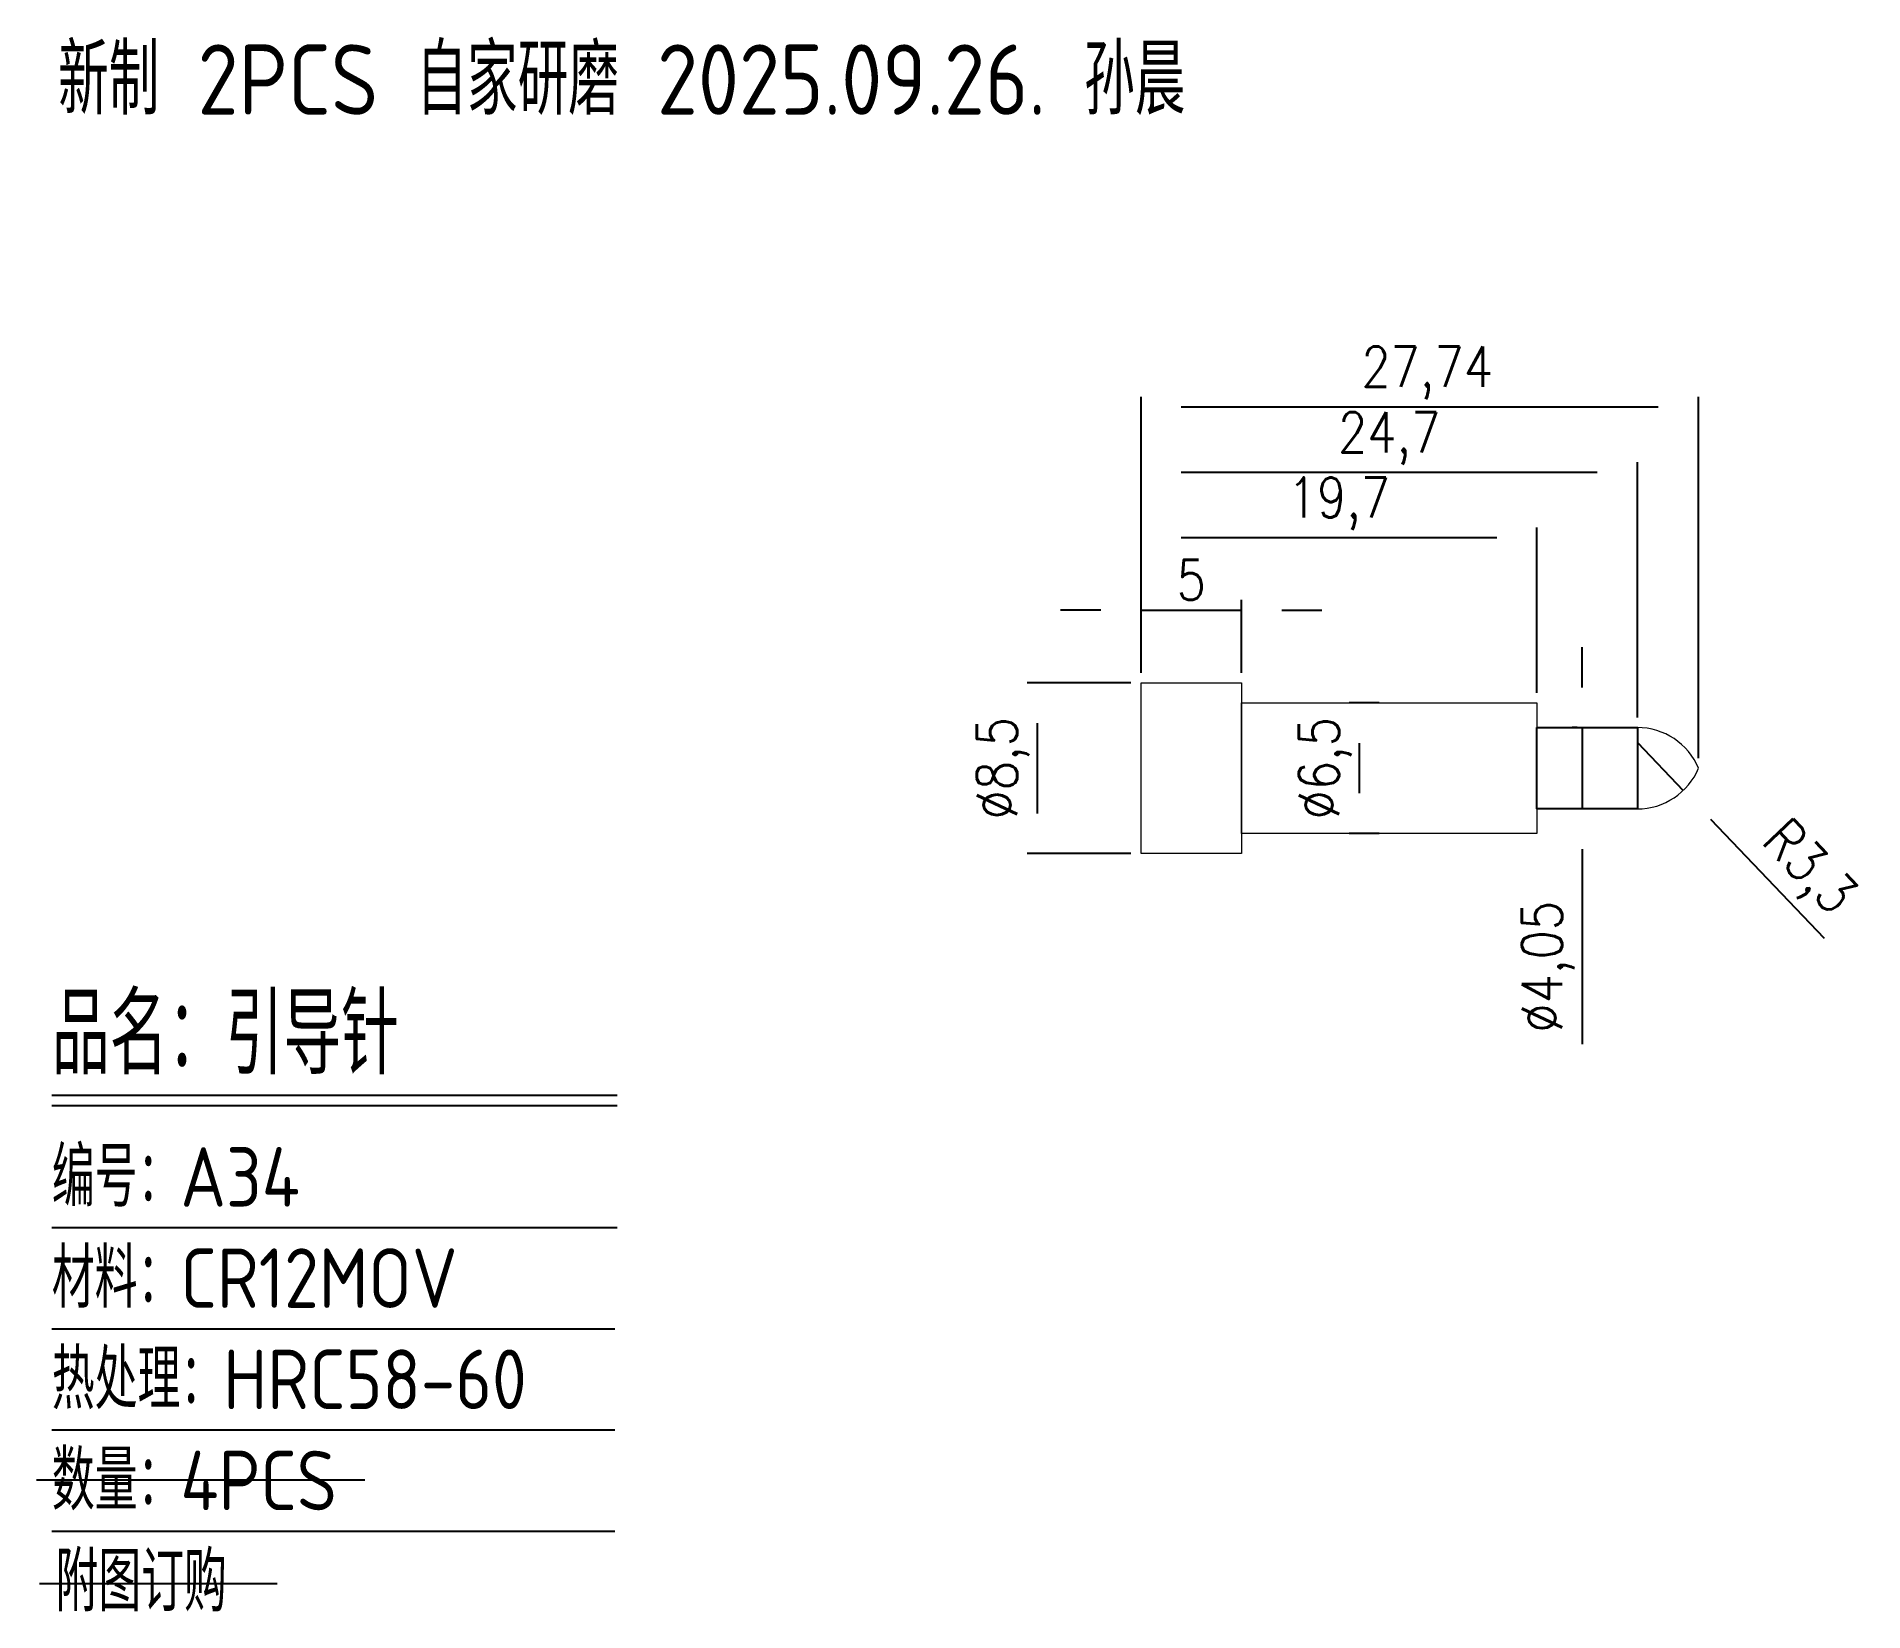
# Model space of a CAD drawing. Header units: millimetres. Extents: x 1905.5 to 1996.4, y -3404.6 to -3326.2.
import ezdxf
from ezdxf.enums import TextEntityAlignment as Align

# ---------------------------------------------------------------- set-up
doc = ezdxf.new("R2010")
doc.units = ezdxf.units.MM
for name, color, linetype in [('DIM', 4, 'Continuous'), ('LB_P', 2, 'Continuous'), ('PRESS', 3, 'Continuous'), ('PS_O', 40, 'Continuous')]:
    doc.layers.add(name, color=color, linetype=linetype)
doc.styles.add('gbenor', font='gbenor.shx', dxfattribs={"bigfont": 'gbcbig.shx'})
doc.styles.get("Standard").update_dxf_attribs({"font": 'txt.shx', "width": 0.85, "bigfont": 'ctxt.shx'})
doc.dimstyles.new('T-2-WX', dxfattribs={"dimtxt": 2, "dimasz": 2, "dimexe": 0.5, "dimexo": 0.5, "dimgap": 0.5, "dimtad": 1, "dimtxsty": 'Standard', "dimblk": 'OPEN30', "dimcen": 0, "dimazin": 3, "dimtfac": 1, "dimtmove": 0, "dimatfit": 3, "dimldrblk": 'OPEN30', "dimlwd": -1, "dimlwe": -1})

# ---------------------------------------------------------------- blocks, each defined once
blk = doc.blocks.new('*D7579')
at = {"layer": 'Defpoints', "color": 0}
for p in [(1988.17, -3344.623), (1960.426, -3358.367), (1988.17, -3362.617)]:
    blk.add_point(p, dxfattribs=at)
at = {"layer": 'DIM', "color": 0, "linetype": 'Continuous'}
for p, q in [((1960.426, -3357.867), (1960.426, -3344.123)), ((1962.426, -3344.623), (1986.17, -3344.623)), ((1988.17, -3362.117), (1988.17, -3344.123))]:
    blk.add_line(p, q, dxfattribs=at)
at = {"layer": 'DIM', "color": 0, "insert": (1974.667, -3342.933), "char_height": 2, "attachment_point": 5}
blk.add_mtext('27,74', dxfattribs=at)
blk = doc.blocks.new('_Open30')
blk = doc.blocks.new('*D7580')
at = {"layer": 'Defpoints', "color": 0}
for p in [(1960.426, -3358.367), (1955.254, -3366.867), (1960.426, -3366.867)]:
    blk.add_point(p, dxfattribs=at)
at = {"layer": 'DIM', "color": 0, "linetype": 'Continuous'}
for p, q in [((1959.926, -3358.367), (1954.754, -3358.367)), ((1955.254, -3360.367), (1955.254, -3364.867)), ((1959.926, -3366.867), (1954.754, -3366.867))]:
    blk.add_line(p, q, dxfattribs=at)
at = {"layer": 'DIM', "color": 0, "insert": (1953.563, -3362.617), "char_height": 2, "attachment_point": 5, "rotation": 90}
blk.add_mtext('%%c8,5', dxfattribs=at)
blk = doc.blocks.new('*D7581')
at = {"layer": 'Defpoints', "color": 0}
for p in [(1965.426, -3354.741), (1960.426, -3358.367), (1965.426, -3358.367)]:
    blk.add_point(p, dxfattribs=at)
at = {"layer": 'DIM', "color": 0, "linetype": 'Continuous'}
for p, q in [((1958.426, -3354.741), (1956.426, -3354.741)), ((1960.426, -3357.867), (1960.426, -3354.241)), ((1960.426, -3354.741), (1965.426, -3354.741)), ((1965.426, -3357.867), (1965.426, -3354.241)), ((1967.426, -3354.741), (1969.426, -3354.741))]:
    blk.add_line(p, q, dxfattribs=at)
at = {"layer": 'DIM', "color": 0, "insert": (1962.926, -3353.241), "char_height": 2, "attachment_point": 5}
blk.add_mtext('5', dxfattribs=at)
blk = doc.blocks.new('*D7582')
at = {"layer": 'Defpoints', "color": 0}
for p in [(1980.126, -3351.131), (1960.426, -3358.367), (1980.126, -3359.367)]:
    blk.add_point(p, dxfattribs=at)
at = {"layer": 'DIM', "color": 0, "linetype": 'Continuous'}
for p, q in [((1960.426, -3357.867), (1960.426, -3350.631)), ((1962.426, -3351.131), (1978.126, -3351.131)), ((1980.126, -3358.867), (1980.126, -3350.631))]:
    blk.add_line(p, q, dxfattribs=at)
at = {"layer": 'DIM', "color": 0, "insert": (1970.276, -3349.441), "char_height": 2, "attachment_point": 5}
blk.add_mtext('19,7', dxfattribs=at)
blk = doc.blocks.new('*D7583')
at = {"layer": 'Defpoints', "color": 0}
for p in [(1985.126, -3347.885), (1960.426, -3358.367), (1985.126, -3360.592)]:
    blk.add_point(p, dxfattribs=at)
at = {"layer": 'DIM', "color": 0, "linetype": 'Continuous'}
for p, q in [((1960.426, -3357.867), (1960.426, -3347.385)), ((1985.126, -3360.092), (1985.126, -3347.385)), ((1962.426, -3347.885), (1983.126, -3347.885))]:
    blk.add_line(p, q, dxfattribs=at)
at = {"layer": 'DIM', "color": 0, "insert": (1972.776, -3346.195), "char_height": 2, "attachment_point": 5}
blk.add_mtext('24,7', dxfattribs=at)
blk = doc.blocks.new('*D7584')
at = {"layer": 'Defpoints', "color": 0}
for p in [(1985.126, -3361.342), (1987.405, -3363.729)]:
    blk.add_point(p, dxfattribs=at)
at = {"layer": 'DIM', "color": 0, "linetype": 'Continuous'}
for p, q in [((1985.126, -3361.342), (1987.405, -3363.729)), ((1994.436, -3371.092), (1988.786, -3365.175))]:
    blk.add_line(p, q, dxfattribs=at)
at = {"layer": 'DIM', "color": 0, "insert": (1993.524, -3367.69), "char_height": 2, "attachment_point": 5, "rotation": 313.67769}
blk.add_mtext('R3,3', dxfattribs=at)
blk = doc.blocks.new('*D7585')
at = {"layer": 'Defpoints', "color": 0}
for p in [(1972.776, -3359.367), (1971.28, -3365.867), (1972.776, -3365.867)]:
    blk.add_point(p, dxfattribs=at)
at = {"layer": 'DIM', "color": 0, "linetype": 'Continuous'}
for p, q in [((1972.276, -3359.367), (1970.78, -3359.367)), ((1971.28, -3361.367), (1971.28, -3363.867)), ((1972.276, -3365.867), (1970.78, -3365.867))]:
    blk.add_line(p, q, dxfattribs=at)
at = {"layer": 'DIM', "color": 0, "insert": (1969.59, -3362.617), "char_height": 2, "attachment_point": 5, "rotation": 90}
blk.add_mtext('%%c6,5', dxfattribs=at)
blk = doc.blocks.new('*D7586')
at = {"layer": 'Defpoints', "color": 0}
for p in [(1982.626, -3360.592), (1982.377, -3364.642), (1982.626, -3364.642)]:
    blk.add_point(p, dxfattribs=at)
at = {"layer": 'DIM', "color": 0, "linetype": 'Continuous'}
for p, q in [((1982.377, -3358.592), (1982.377, -3356.592)), ((1982.126, -3360.592), (1981.877, -3360.592)), ((1982.377, -3360.592), (1982.377, -3364.642)), ((1982.126, -3364.642), (1981.877, -3364.642)), ((1982.377, -3366.642), (1982.377, -3376.361))]:
    blk.add_line(p, q, dxfattribs=at)
at = {"layer": 'DIM', "color": 0, "insert": (1980.687, -3372.502), "char_height": 2, "attachment_point": 5, "rotation": 90}
blk.add_mtext('%%c4,05', dxfattribs=at)

msp = doc.modelspace()

# ---------------------------------------------------------------- linework, layer by layer
at = {"layer": 'DIM', "color": 4, "linetype": 'Continuous', "lineweight": 25}
for p, q in [((1906.221, -3378.892), (1934.357, -3378.892)), ((1906.221, -3379.411), (1934.357, -3379.411)), ((1906.221, -3385.485), (1934.357, -3385.485)), ((1906.221, -3390.522), (1934.234, -3390.522)), ((1906.221, -3395.559), (1934.234, -3395.559)), ((1906.221, -3400.597), (1934.234, -3400.597))]:
    msp.add_line(p, q, dxfattribs=at)
at = {"layer": 'LB_P'}
msp.add_line((1905.604, -3403.201), (1917.427, -3403.201), dxfattribs=at)
at = {"layer": 'PRESS', "linetype": 'Continuous', "lineweight": 15, "elevation": 0}
for points in [[(1965.426, -3366.867), (1960.426, -3366.867), (1960.426, -3358.367), (1965.426, -3358.367)], [(1965.426, -3359.367), (1980.126, -3359.367), (1980.126, -3365.867), (1965.426, -3365.867)]]:
    msp.add_lwpolyline(points, close=True, dxfattribs=at)
at = {"layer": 'PRESS', "linetype": 'Continuous', "elevation": 0}
msp.add_lwpolyline([(1980.126, -3360.592), (1985.126, -3360.592), (1985.126, -3364.642), (1980.126, -3364.642)], close=True, dxfattribs=at)
at = {"layer": 'PRESS', "linetype": 'Continuous', "lineweight": 15, "elevation": 0}
msp.add_lwpolyline([(1985.126, -3364.642, 0.302259), (1988.17, -3362.617, 0.302259), (1985.126, -3360.592)], format="xyb", dxfattribs=at)
at = {"layer": 'PS_O'}
msp.add_line((1905.46, -3398.046), (1921.805, -3398.046), dxfattribs=at)

# ---------------------------------------------------------------- texts
at = {"layer": 'DIM', "color": 3, "linetype": 'Continuous', "lineweight": 25, "style": 'gbenor'}
for s, height, p in [('品名：引导针', 4.0001, (1906.221, -3377.855)), ('编号：A34', 2.9631, (1906.221, -3384.448)), ('材料：CR12MOV', 2.9631, (1906.221, -3389.485)), ('热处理：HRC58-60', 2.96307, (1906.221, -3394.522)), ('数量：4PCS', 2.9631, (1906.221, -3399.56)), ('附图订购', 2.9631, (1906.401, -3404.597))]:
    msp.add_text(s, height=height, dxfattribs=at).set_placement(p)
at = {"layer": 'PS_O', "color": 6, "style": 'gbenor'}
msp.add_text('新制 2PCS 自家研磨 2025.09.26. 孙晨', height=3.5, dxfattribs=at).set_placement((1934.586, -3328.143), align=Align.MIDDLE)

# ---------------------------------------------------------------- dimensions: what is measured, and where the dimension line sits
at = {"layer": 'DIM', "linetype": 'Continuous'}
dim = msp.add_linear_dim(base=(1988.17, -3344.623), p1=(1960.426, -3358.367, 0), p2=(1988.17, -3362.617, 0), dimstyle='T-2-WX', dxfattribs=at)
dim.commit()
dim.dimension.update_dxf_attribs({"geometry": '*D7579', "text_midpoint": (1974.667, -3344.623), "dimtype": 160})
for base, p2, picture, middle in [((1985.126, -3347.885), (1985.126, -3360.592, 0), '*D7583', (1972.776, -3346.195)), ((1980.126, -3351.131), (1980.126, -3359.367, 0), '*D7582', (1970.276, -3349.441)), ((1965.426, -3354.741), (1965.426, -3358.367, 0), '*D7581', (1962.926, -3353.241))]:
    dim = msp.add_linear_dim(base=base, p1=(1960.426, -3358.367), p2=p2, dimstyle='T-2-WX', dxfattribs=at)
    dim.commit()
    dim.dimension.update_dxf_attribs({"geometry": picture, "text_midpoint": middle})
for base, p1, p2, picture, middle in [((1982.377, -3364.642), (1982.626, -3360.592, 0), (1982.626, -3364.642, 0), '*D7586', (1980.687, -3372.502)), ((1955.254, -3366.867), (1960.426, -3358.367), (1960.426, -3366.867, 0), '*D7580', (1953.563, -3362.617)), ((1971.28, -3365.867), (1972.776, -3359.367, 0), (1972.776, -3365.867, 0), '*D7585', (1969.59, -3362.617))]:
    dim = msp.add_linear_dim(base=base, p1=p1, p2=p2, angle=90, text='%%c<>', dimstyle='T-2-WX', dxfattribs=at)
    dim.commit()
    dim.dimension.update_dxf_attribs({"geometry": picture, "text_midpoint": middle})
dim = msp.add_radius_dim(center=(1985.126, -3361.342, 0), mpoint=(1987.405, -3363.729, 0), dimstyle='T-2-WX', dxfattribs=at)
dim.commit()
dim.dimension.update_dxf_attribs({"geometry": '*D7584', "text_midpoint": (1993.524, -3367.69)})

doc.saveas('drawing.dxf')
